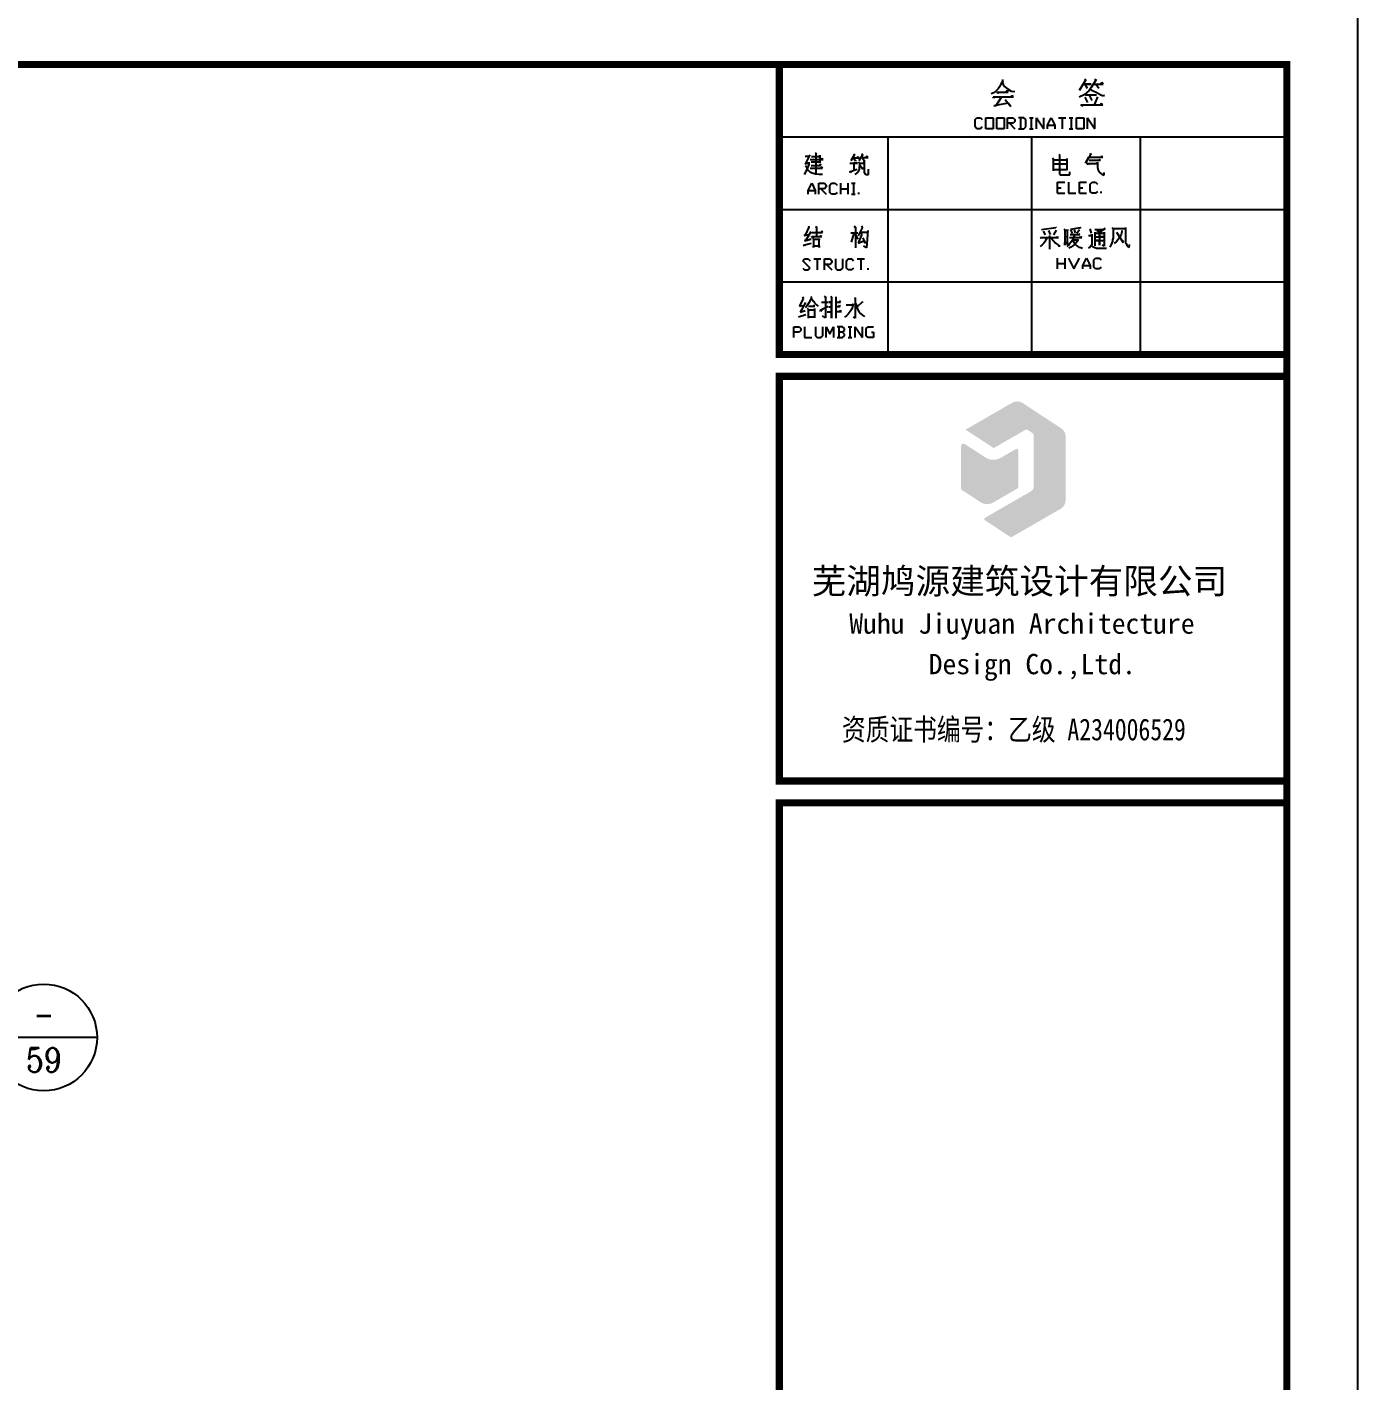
# Model space of a CAD drawing. Extents: x 39560 to 217760, y -140239 to 277665.
# Drawn here: x 125940 to 144660, y 60443 to 79486 of the extents above; entities that cross this region are included whole.
import ezdxf
from ezdxf.enums import TextEntityAlignment as Align

# ---------------------------------------------------------------- set-up
doc = ezdxf.new("R2010")
doc.units = 0
doc.header["$LTSCALE"] = 1000
doc.header["$MEASUREMENT"] = 0
for name, color, linetype in [('DIM_IDEN', 3, 'Continuous'), ('PUB_TEXT', 7, 'Continuous'), ('PUB_TITLE', 4, 'Continuous')]:
    doc.layers.add(name, color=color, linetype=linetype)
doc.styles.add('-宋体', font='', dxfattribs={"width": 0.8})
doc.styles.add('_TCH_LABEL', font='COMPLEX', dxfattribs={"bigfont": 'GBCBIG'})
doc.styles.add('图签2', font='', dxfattribs={"height": 1000})
doc.styles.add('宋体', font='')
doc.styles.get('-宋体').set_extended_font_data('SimSun')
doc.styles.get('图签2').set_extended_font_data('SimSun')
doc.styles.get('宋体').set_extended_font_data('SimSun')

# ---------------------------------------------------------------- blocks, each defined once
blk = doc.blocks.new('EQWEWQEQEQWEQWE')
at = {"layer": 'DIM_IDEN', "color": 0}
for p, q in [((-710.100100155687, -1980.842089080368), (346.4170733693754, 966.3391388840973)), ((346.4170733693754, 966.3391388840973), (4389.07228399103, 966.3391388840973)), ((6389.07228399103, 966.3391388840973), (4389.07228399103, 966.3391388840973))]:
    blk.add_line(p, q, dxfattribs=at)
for centre, radius in [((5389.07228399103, 966.3391388840973), 1000), ((-779.7482521651546, -2175.127360828221), 206.3919375762343)]:
    blk.add_circle(centre, radius, dxfattribs=at)
at = {"layer": 'PUB_TEXT', "color": 0, "style": '_TCH_LABEL'}
blk.add_text('溢水口做法详参', height=675.177304964539, dxfattribs=at).set_placement((820.5616456931457, 1273.864749601227))
for s, height, width, p, p2 in [('-', 516.9999125250736, 0.8631984585742157, (5197.812200744753, 1152.154931185301), (5580.332367237308, 1152.154931185301)), ('59', 454.2082920855858, 0.9035294117647434, (5056.851361779845, 316.5335235049715), (5721.293206202216, 316.5335235049715))]:
    blk.add_text(s, height=height, dxfattribs=dict(at, width=width)).set_placement(p, p2, align=Align.FIT)
at = {"layer": 'PUB_TEXT', "color": 0, "style": '_TCH_LABEL', "width": 0.7058823529411765}
blk.add_text('01J925-1', height=595, dxfattribs=at).set_placement((1279.07228399103, 177.8669166618492))
blk = doc.blocks.new('adasdcxcx')
at = {"layer": 'PUB_TITLE'}
h = blk.add_hatch(color=256, dxfattribs=at)
edge = h.paths.add_edge_path()
edge.add_ellipse((1405.63237732288, 44634.49942906614), major_axis=(-98.04099145193942, 98.04099145193942), ratio=0.9999999999999658, start_angle=225.0000000001424, end_angle=281.7428642561471)
edge.add_line((1481.668167232187, 44750.44178825495), (939.5296914351056, 45105.97989741305))
edge.add_ellipse((863.4939015271375, 44990.03753822454), major_axis=(-98.04099145175392, 98.04099145175392), ratio=0.9999999999999969, start_angle=-78.25713574382821, end_angle=-14.99999997287442)
edge.add_line((794.1684515977977, 45110.11273962504), (137.4175004322315, 44730.93740159497))
edge.add_line((137.4175004336284, 44730.93740159506), (532.779935659375, 44471.65602068018))
edge.add_line((532.779935659375, 44471.65602068033), (976.0891394057544, 44727.60070851707))
edge.add_ellipse((993.4205018870998, 44697.58190816717), major_axis=(24.51024786277084, 24.51024786277081), ratio=0.9999999999999748, start_angle=371.7428642561522, end_angle=435.0000000271238, ccw=False)
edge.add_line((1012.429449365591, 44726.56749796378), (1077.803503398318, 44683.6947475576))
edge.add_ellipse((1058.794555919361, 44654.70915776066), major_axis=(24.51024786334259, 24.51024786334258), ratio=0.9999999999997469, start_angle=314.99999999992565, end_angle=371.74286425592777, ccw=False)
edge.add_line((1093.45728088438, 44654.70915776066), (1093.45728088438, 43925.39047268036))
edge.add_ellipse((1024.131830956088, 43925.3904726808), major_axis=(-49.02049572592937, 49.02049572592936), ratio=0.9999999999999455, start_angle=165.0000000265585, end_angle=224.999999999599, ccw=False)
edge.add_line((1058.794555919361, 43865.35287198011), (411.4564174974803, 43491.61202391554))
edge.add_ellipse((421.8552349873353, 43473.60074370471), major_axis=(-14.70614871764583, 14.70614871764583), ratio=0.9999999999999006, start_angle=-14.99999997343389, end_angle=101.742864255415)
edge.add_line((410.4498664998682, 43456.20938982704), (766.8634272856289, 43222.47094635438))
edge.add_ellipse((778.268795772572, 43239.86230023182), major_axis=(14.70614871767267, 14.70614871767267), ratio=0.9999999999999931, start_angle=191.7428642543983, end_angle=255.000000025383)
edge.add_line((788.6676132621942, 43221.85102002166), (1474.957827252219, 43618.08085937702))
edge.add_ellipse((1405.63237732288, 43738.15606077865), major_axis=(98.04099145207392, 98.04099145207385), ratio=0.9999999999999477, start_angle=255.0000000270828, end_angle=315.0000000001423)
edge.add_line((1544.283277179464, 43738.15606077865), (1544.283277178998, 44634.49942906603))
h = blk.add_hatch(color=256, dxfattribs=at)
edge = h.paths.add_edge_path()
edge.add_ellipse((101.7302804788342, 43906.56583679788), major_axis=(20.20697126273821, 20.20697126273821), ratio=0.9999999999998964, start_angle=135.0000000030776, end_angle=191.742864259058)
edge.add_line((86.05874351563398, 43882.66926164395), (346.4952733666287, 43711.87320950461))
edge.add_ellipse((440.524495156249, 43855.25266042049), major_axis=(-121.2418275767699, 121.2418275767698), ratio=0.9999999999999805, start_angle=101.7428642559012, end_angle=165.0000000269085)
edge.add_line((526.2554136484396, 43706.76235397835), (863.5861152033904, 43901.52032511451))
edge.add_ellipse((849.2976287860656, 43926.26870952203), major_axis=(-20.20697126274288, 20.20697126274288), ratio=0.9999999999999427, start_angle=165.0000000269174, end_angle=224.9999999999087)
edge.add_line((877.8746016164077, 43926.26870952203), (877.8746016164077, 44441.73167089713))
edge.add_ellipse((857.0769666380947, 44441.73167089681), major_axis=(14.70614871773129, 14.70614871773129), ratio=0.9999999999999474, start_angle=314.9999999999985, end_angle=435.0000000256456)
edge.add_line((846.6781491504516, 44459.74295110744), (631.2133547816193, 44335.34429421401))
edge.add_ellipse((527.2251798908692, 44515.45709631592), major_axis=(-147.0614871776372, 147.0614871776372), ratio=0.9999999999999948, start_angle=101.74286425591981, end_angle=165.0000000268788, ccw=False)
edge.add_line((413.1714950263267, 44341.54355753306), (126.8249661580776, 44529.33156370214))
edge.add_ellipse((107.8160186815076, 44500.34597390518), major_axis=(24.51024786316643, 24.51024786316642), ratio=0.9999999999999019, start_angle=11.7428642554654, end_angle=134.9486282428271)
edge.add_line((73.15330765023828, 44500.37705271872), (73.15330765023828, 43906.56583679619))
for p, q in [((4656.039769471157, 49868.53908704233), (-2483.960238009691, 49868.53908704233)), ((-2483.960238009691, 49868.53908704233), (-2483.960238009691, 45788.53908722044)), ((4656.039769471157, -7531.460614469484, 7.03222769407973), (4656.039769471157, 49868.53909357323, 7.03222769407973)), ((4656.039769471157, 45788.53908722044), (4656.039769471157, 49868.53908704233)), ((4656.039769471157, -7531.4609129577), (4656.039769471157, 49868.53879508498)), ((593.8408631846542, 49526.94891744899), (569.3608631581301, 49498.38891744899)), ((614.2408632065635, 49551.42891744518), (593.8408631846542, 49526.94891744899)), ((630.5608632236253, 49579.98891744565), (614.2408632065635, 49551.42891744518)), ((659.1208632530179, 49637.1089174404), (630.5608632236253, 49579.98891744565)), ((650.9608632454183, 49657.50891744281), (659.1208632530179, 49637.1089174404)), ((655.0408632492181, 49616.70891744283), (667.2808632625965, 49588.1489174423)), ((667.2808632625965, 49588.1489174423), (683.600863278727, 49559.58891744755)), ((683.600863278727, 49559.58891744755), (708.0808633043198, 49539.1889174442)), ((708.0808633043198, 49539.1889174442), (740.7208633394912, 49514.70891744801)), ((740.7208633394912, 49514.70891744801), (777.4408633765997, 49494.30891745043)), ((1826.000864474685, 49649.34891744045), (1740.320864384412, 49506.54891744565)), ((1740.320864384412, 49506.54891744565), (1789.280864436761, 49592.22891744663)), ((1789.280864436761, 49592.22891744663), (1903.520864557358, 49592.22891744663)), ((1809.680864459486, 49665.66891743994), (1834.160864485195, 49641.1889174442)), ((1813.760864463286, 49592.22891744663), (1846.400864496594, 49535.10891744611)), ((1903.520864557358, 49592.22891744663), (1813.760864463286, 49592.22891744663)), ((1834.160864485195, 49641.1889174442), (1826.000864474685, 49649.34891744045)), ((1903.520864557358, 49543.26891744853), (1874.960864527849, 49502.46891744708)), ((1891.280864545028, 49522.86891744519), (1932.080864586751, 49498.38891744899)), ((1968.800864625722, 49645.26891744183), (1903.520864557358, 49543.26891744853)), ((1940.24086459633, 49592.22891744663), (2070.800864733988, 49592.22891744663)), ((1952.480864610523, 49661.58891744138), (1976.960864633322, 49641.1889174442)), ((1976.960864633322, 49641.1889174442), (1968.800864625722, 49645.26891744183)), ((1972.880864629522, 49588.1489174423), (2013.680864673224, 49535.10891744611)), ((2054.480864715995, 49612.62891744327), (2038.160864698933, 49596.30891744373)), ((2070.800864733988, 49592.22891744663), (2054.480864715995, 49612.62891744327)), ((544.8808631333522, 49473.90891744709), (495.9208630829817, 49453.50891744898)), ((524.4808631143533, 49412.7089174547), (810.0808634097921, 49412.7089174547)), ((536.7208631257527, 49396.38891745423), (524.4808631143533, 49412.7089174547)), ((553.0408631429309, 49412.7089174547), (536.7208631257527, 49396.38891745423)), ((736.6408633356914, 49322.94891745469), (536.7208631257527, 49286.2289174585)), ((569.3608631581301, 49498.38891744899), (544.8808631333522, 49473.90891744709)), ((565.2808631543303, 49290.30891745561), (642.8008632378187, 49408.62891744944)), ((577.5208631685236, 49477.98891745182), (736.6408633356914, 49477.98891745182)), ((589.7608631808544, 49461.66891745181), (577.5208631685236, 49477.98891745182)), ((606.0808631960535, 49477.98891745182), (589.7608631808544, 49461.66891745181)), ((695.8408632901264, 49375.98891745182), (773.3608633718686, 49278.06891745562)), ((720.3208633176982, 49502.46891744708), (708.0808633043198, 49482.06891744945)), ((736.6408633356914, 49477.98891745182), (720.3208633176982, 49502.46891744708)), ((773.3608633718686, 49278.06891745562), (736.6408633356914, 49322.94891745469)), ((777.4408633765997, 49494.30891745043), (830.4808634335641, 49486.14891744801)), ((789.6808633907931, 49429.02891745372), (777.4408633765997, 49412.7089174547)), ((810.0808634097921, 49412.7089174547), (789.6808633907931, 49429.02891745372)), ((1805.600864454755, 49441.26891744853), (1736.240864380612, 49408.62891744944)), ((1842.320864492794, 49473.90891744709), (1805.600864454755, 49441.26891744853)), ((1813.760864463286, 49408.62891744944), (1850.480864502257, 49331.10891745798)), ((1821.920864470885, 49441.26891744853), (1981.040864639101, 49441.26891744853)), ((1874.960864527849, 49502.46891744708), (1842.320864492794, 49473.90891744709)), ((1879.040864531649, 49424.94891744899), (1911.680864564958, 49359.66891745181)), ((1932.080864586751, 49498.38891744899), (1972.880864629522, 49477.98891745182)), ((1993.2808646505, 49412.7089174547), (1948.400864604861, 49310.7089174547)), ((1972.880864629522, 49477.98891745182), (2005.520864664693, 49461.66891745181)), ((2005.520864664693, 49461.66891745181), (2050.400864710333, 49437.18891744991)), ((2050.400864710333, 49437.18891744991), (2091.200864752987, 49433.10891745228)), ((2091.200864752987, 49433.10891745228), (2058.560864719795, 49420.86891745043)), ((536.7208631257527, 49286.2289174585), (565.2808631543303, 49290.30891745561)), ((1772.960864419583, 49282.14891745988), (1760.720864408184, 49298.46891745896)), ((1760.720864408184, 49298.46891745896), (2066.720864727395, 49298.46891745896)), ((1797.440864445292, 49298.46891745896), (1772.960864419583, 49282.14891745988)), ((2050.400864710333, 49318.86891745706), (2030.000864688423, 49294.38891745423)), ((2066.720864727395, 49298.46891745896), (2050.400864710333, 49318.86891745706)), ((270.2299168169266, 49092.20888590574), (295.7299168444006, 49117.70888590859)), ((270.2299168169266, 48990.20888591144), (270.2299168169266, 49092.20888590574)), ((295.7299168444006, 48964.7088859143), (270.2299168169266, 48990.20888591144)), ((295.7299168444006, 49117.70888590859), (346.7299168986501, 49117.70888590859)), ((346.7299168986501, 48964.7088859143), (295.7299168444006, 48964.7088859143)), ((346.7299168986501, 49117.70888590859), (372.2299169233302, 49092.20888590574)), ((372.2299169233302, 48990.20888591144), (346.7299168986501, 48964.7088859143)), ((423.229916976532, 49117.70888590859), (525.2299170847982, 49117.70888590859)), ((423.229916976532, 48964.7088859143), (423.229916976532, 49117.70888590859)), ((525.2299170847982, 48964.7088859143), (423.229916976532, 48964.7088859143)), ((525.2299170847982, 49117.70888590859), (525.2299170847982, 48964.7088859143)), ((576.2299171370687, 49117.70888590859), (678.2299172444036, 49117.70888590859)), ((576.2299171370687, 48964.7088859143), (576.2299171370687, 49117.70888590859)), ((678.2299172444036, 48964.7088859143), (576.2299171370687, 48964.7088859143)), ((678.2299172444036, 49117.70888590859), (678.2299172444036, 48964.7088859143)), ((729.2299172994681, 49117.70888590859), (805.7299173773499, 49117.70888590859)), ((729.2299172994681, 48964.7088859143), (729.2299172994681, 49117.70888590859)), ((805.7299173773499, 49041.20888591144), (729.2299172994681, 49041.20888591144)), ((754.7299173261272, 49041.20888591144), (831.229917404009, 48964.7088859143)), ((805.7299173773499, 49117.70888590859), (831.229917404009, 49092.20888590574)), ((831.229917404009, 49066.70888590859), (805.7299173773499, 49041.20888591144)), ((831.229917404009, 49092.20888590574), (831.229917404009, 49066.70888590859)), ((958.7299175398657, 49117.70888590859), (882.2299174590735, 49117.70888590859)), ((882.2299174590735, 48964.7088859143), (958.7299175398657, 48964.7088859143)), ((907.7299174856162, 49117.70888590859), (907.7299174856162, 48964.7088859143)), ((984.2299175645458, 49092.20888590574), (958.7299175398657, 49117.70888590859)), ((958.7299175398657, 48964.7088859143), (984.2299175645458, 48990.20888591144)), ((984.2299175645458, 48990.20888591144), (984.2299175645458, 49092.20888590574)), ((1035.229917617748, 49117.70888590859), (1086.229917671881, 49117.70888590859)), ((1035.229917617748, 48964.7088859143), (1086.229917671881, 48964.7088859143)), ((1060.729917646153, 49117.70888590859), (1060.729917646153, 48964.7088859143)), ((1137.229917726945, 49117.70888590859), (1239.229917831486, 48964.7088859143)), ((1137.229917726945, 48964.7088859143), (1137.229917726945, 49117.70888590859)), ((1239.229917831486, 48964.7088859143), (1239.229917831486, 49117.70888590859)), ((1290.229917886551, 49015.7088859143), (1341.229917939752, 49117.70888590859)), ((1290.229917886551, 49015.7088859143), (1392.229917992023, 49015.7088859143)), ((1290.229917886551, 48964.7088859143), (1290.229917886551, 49015.7088859143)), ((1341.229917939752, 49117.70888590859), (1392.229917992023, 49015.7088859143)), ((1392.229917992023, 49015.7088859143), (1392.229917992023, 48964.7088859143)), ((1443.229918045225, 49117.70888590859), (1545.229918154422, 49117.70888590859)), ((1494.229918099358, 49117.70888590859), (1494.229918099358, 48964.7088859143)), ((1596.229918205761, 49117.70888590859), (1647.229918258963, 49117.70888590859)), ((1596.229918205761, 48964.7088859143), (1647.229918258963, 48964.7088859143)), ((1621.729918232304, 49117.70888590859), (1621.729918232304, 48964.7088859143)), ((1698.229918314028, 49117.70888590859), (1800.2299184195, 49117.70888590859)), ((1698.229918314028, 48964.7088859143), (1698.229918314028, 49117.70888590859)), ((1800.2299184195, 48964.7088859143), (1698.229918314028, 48964.7088859143)), ((1800.2299184195, 49117.70888590859), (1800.2299184195, 48964.7088859143)), ((1851.229918472702, 49117.70888590859), (1953.229918581899, 48964.7088859143)), ((1851.229918472702, 48964.7088859143), (1851.229918472702, 49117.70888590859)), ((1953.229918581899, 48964.7088859143), (1953.229918581899, 49117.70888590859)), ((-2483.960238009691, 48848.53908708744), (4656.039769471157, 48848.53908708744)), ((-956.3084369951393, 48848.53908708744), (-956.3084369951393, 45816.93189778732)), ((1066.767805447918, 48848.53908708744), (1066.767805447918, 45816.93189778732)), ((2593.270262774662, 48848.53908708744), (2593.270262774662, 45816.93189778732)), ((-2120.848458804889, 48576.3494528255), (-2071.888458754518, 48576.3494528255)), ((-2055.568458735594, 48595.93345282663), (-2117.584458797122, 48465.37345283281)), ((-2029.456458701752, 48573.08545282483), (-1911.952458582819, 48573.08545282483)), ((-1980.496458653244, 48628.57345282572), (-1957.648458633921, 48612.25345282617)), ((-1957.648458633921, 48612.25345282617), (-1970.704458642285, 48618.78145282844)), ((-1970.704458642285, 48618.78145282844), (-1970.704458642285, 48334.81345283805)), ((-1911.952458582819, 48592.66945282504), (-1911.952458582819, 48478.42945283075)), ((-1911.952458582819, 48573.08545282483), (-1911.952458582819, 48592.66945282504)), ((-1425.616458072909, 48602.46145282278), (-1477.840458131046, 48511.06945282931)), ((-1438.67245808884, 48608.98945282458), (-1422.352458070731, 48592.66945282504)), ((-1422.352458070731, 48592.66945282504), (-1425.616458072909, 48602.46145282278)), ((-1379.920458026463, 48566.55745282967), (-1389.712458035676, 48553.50145282468)), ((-1360.336458007339, 48553.50145282468), (-1379.920458026463, 48566.55745282967)), ((-1311.376457958831, 48599.1974528273), (-1363.600458009401, 48514.33345283091)), ((-1324.432457969175, 48615.51745282777), (-1308.112457950134, 48595.93345282663)), ((-1308.112457950134, 48595.93345282663), (-1311.376457958831, 48599.1974528273)), ((-1252.624457896571, 48576.3494528255), (-1265.680457906798, 48563.29345282807)), ((-1233.040457872557, 48560.02945282741), (-1252.624457896571, 48576.3494528255)), ((1446.924782135175, 48608.04406564985), (1459.980782149243, 48598.2520656464)), ((1459.980782149243, 48598.2520656464), (1459.980782149243, 48327.34006566013)), ((1895.377821973874, 48601.51606564753), (1823.569821898476, 48480.74806565052)), ((1823.569821898476, 48480.74806565052), (1869.265821949579, 48562.34806564718)), ((1869.265821949579, 48562.34806564718), (2068.36982215778, 48562.34806564718)), ((1888.849821968819, 48621.10006564821), (1898.641821976053, 48594.98806564574)), ((1898.641821976053, 48594.98806564574), (1895.377821973874, 48601.51606564753)), ((2052.049822137924, 48578.66806564672), (2038.993822121876, 48559.08406565269)), ((2068.36982215778, 48562.34806564718), (2052.049822137924, 48578.66806564672)), ((-2117.584458797122, 48465.37345283281), (-2104.528458786895, 48478.42945283075)), ((-2114.320458797854, 48445.78945283167), (-2101.264458781923, 48426.20545283199)), ((-2094.736458773026, 48387.03745283681), (-2107.792458788957, 48360.92545283528)), ((-2104.528458786895, 48478.42945283075), (-2065.36045874469, 48478.42945283075)), ((-2101.264458781923, 48426.20545283199), (-2094.736458773026, 48403.35745283635)), ((-2084.944458763814, 48413.14945283404), (-2094.736458773026, 48387.03745283681)), ((-2094.736458773026, 48403.35745283635), (-2078.416458754917, 48380.50945283455)), ((-2075.152458755649, 48435.99745283491), (-2084.944458763814, 48413.14945283404)), ((-2078.416458754917, 48380.50945283455), (-2052.304458728759, 48357.66145283368)), ((-2068.624458746752, 48458.84545283054), (-2075.152458755649, 48435.99745283491)), ((-2065.36045874469, 48494.74945282977), (-2068.624458746752, 48458.84545283054)), ((-2065.36045874469, 48478.42945283075), (-2065.36045874469, 48494.74945282977)), ((-2049.040458727512, 48530.65345282952), (-1866.256458533579, 48530.65345282952)), ((-2049.040458727512, 48409.88545283244), (-1876.048458547448, 48409.88545283244)), ((-2035.98445871158, 48449.0534528328), (-1902.160458573722, 48449.0534528328)), ((-1911.952458582819, 48494.74945282977), (-2032.720458711381, 48494.74945282977)), ((-1905.424458575784, 48462.10945283121), (-1915.21645858488, 48452.31745283445)), ((-1911.952458582819, 48478.42945283075), (-1911.952458582819, 48494.74945282977)), ((-1898.896458566887, 48452.31745283445), (-1905.424458575784, 48465.37345283281)), ((-1902.160458573722, 48465.37345283281), (-1905.424458575784, 48462.10945283121)), ((-1885.840458558523, 48426.20545283199), (-1905.424458575784, 48409.88545283244)), ((-1902.160458573722, 48449.0534528328), (-1902.160458573722, 48465.37345283281)), ((-1879.312458550441, 48543.70945282787), (-1889.104458560585, 48530.65345282952)), ((-1876.048458547448, 48409.88545283244), (-1885.840458558523, 48426.20545283199)), ((-1866.256458533579, 48530.65345282952), (-1879.312458550441, 48543.70945282787)), ((-1494.160458146245, 48357.66145283368), (-1386.448458034429, 48393.5654528329)), ((-1490.896458146977, 48481.69345283142), (-1383.184458034346, 48481.69345283142)), ((-1448.464458095143, 48553.50145282468), (-1360.336458007339, 48553.50145282468)), ((-1383.184458034346, 48481.69345283142), (-1435.408458086778, 48481.69345283142)), ((-1435.408458086778, 48481.69345283142), (-1435.408458086778, 48373.98145283322)), ((-1432.144458079943, 48546.97345282853), (-1409.296458061435, 48511.06945282931)), ((-1409.296458061435, 48520.86145282607), (-1412.560458060703, 48507.80545282864)), ((-1409.296458061435, 48511.06945282931), (-1409.296458061435, 48520.86145282607)), ((-1360.336458007339, 48390.30145283224), (-1376.656458027312, 48351.13345283759)), ((-1366.864458016236, 48498.0134528309), (-1357.072458003298, 48478.42945283075)), ((-1357.072458003298, 48478.42945283075), (-1360.336458007339, 48390.30145283224)), ((-1350.544458001037, 48481.69345283142), (-1288.528457931941, 48481.69345283142)), ((-1347.280457991408, 48449.0534528328), (-1308.112457950134, 48393.5654528329)), ((-1334.224457983044, 48560.02945282741), (-1233.040457872557, 48560.02945282741)), ((-1314.640457958099, 48556.76545282628), (-1291.792457934003, 48514.33345283091)), ((-1301.584457947873, 48403.35745283635), (-1314.640457958099, 48409.88545283244)), ((-1308.112457950134, 48393.5654528329), (-1301.584457947873, 48403.35745283635)), ((-1285.264457930694, 48524.12545282673), (-1295.056457940838, 48504.54145282705)), ((-1291.792457934003, 48514.33345283091), (-1285.264457930694, 48524.12545282673)), ((-1288.528457931941, 48481.69345283142), (-1288.528457931941, 48504.54145282705)), ((-1288.528457931941, 48504.54145282705), (-1288.528457931941, 48351.13345283759)), ((-1229.776457872475, 48321.75745283969), (-1229.776457872475, 48396.82945283403)), ((1358.796782042598, 48555.82006565109), (1368.588782048901, 48539.50006565155)), ((1368.588782048901, 48539.50006565155), (1368.588782048901, 48373.03606565756)), ((1371.852782057715, 48526.4440656532), (1557.90078225371, 48526.4440656532)), ((1371.852782057715, 48470.95606565377), (1557.90078225371, 48470.95606565377)), ((1375.116782057798, 48389.35606565705), (1557.90078225371, 48389.35606565705)), ((1561.164782252978, 48546.02806564764), (1561.164782252978, 48379.56406565983)), ((1843.153821915737, 48474.22006565443), (1993.297822078457, 48474.22006565443)), ((1859.47382193571, 48457.90006565582), (1843.153821915737, 48474.22006565443)), ((1869.265821949579, 48474.22006565443), (1859.47382193571, 48457.90006565582)), ((1875.793821952888, 48519.91606565187), (2035.729822122725, 48519.91606565187)), ((1993.297822078457, 48493.80406565458), (1993.297822078457, 48454.63606565422)), ((1993.297822078457, 48474.22006565443), (1993.297822078457, 48493.80406565458)), ((1993.297822078457, 48454.63606565422), (1993.297822078457, 48425.26006565633)), ((1993.297822078457, 48425.26006565633), (1996.561822077609, 48389.35606565705)), ((1996.561822077609, 48389.35606565705), (2016.145822102553, 48353.45206565736)), ((2019.409822104615, 48532.97206564929), (2006.353822088684, 48516.65206565068)), ((2035.729822122725, 48519.91606565187), (2019.409822104615, 48532.97206564929)), ((-2107.792458788957, 48360.92545283528), (-2133.904458816047, 48321.75745283969)), ((-2078.391318298876, 48094.59266318451), (-2027.391318246606, 48196.59266317787)), ((-2052.304458728759, 48357.66145283368), (-2019.664458696381, 48344.60545283527)), ((-2027.391318246606, 48196.59266317787), (-1976.391318193404, 48094.59266318451)), ((-2019.664458696381, 48344.60545283527), (-1973.968458650052, 48331.54945283645)), ((-1973.968458650052, 48331.54945283645), (-1925.00845859875, 48325.02145283512)), ((-1925.391318141134, 48196.59266317787), (-1848.891318061389, 48196.59266317787)), ((-1925.391318141134, 48043.59266318451), (-1925.391318141134, 48196.59266317787)), ((-1925.00845859875, 48325.02145283512), (-1876.048458547448, 48325.02145283512)), ((-1848.891318061389, 48196.59266317787), (-1823.391318032867, 48171.09266318072)), ((-1772.391317979665, 48171.09266318072), (-1746.891317953123, 48196.59266317787)), ((-1746.891317953123, 48196.59266317787), (-1695.891317902715, 48196.59266317787)), ((-1695.891317902715, 48196.59266317787), (-1670.391317871399, 48171.09266318072)), ((-1619.391317819129, 48043.59266318451), (-1619.391317819129, 48196.59266317787)), ((-1517.391317713656, 48196.59266317787), (-1517.391317713656, 48043.59266318451)), ((-1477.840458131046, 48347.86945283692), (-1494.160458146245, 48357.66145283368)), ((-1471.312458122964, 48360.92545283528), (-1477.840458131046, 48347.86945283692)), ((-1466.391317657661, 48196.59266317787), (-1415.39131760539, 48196.59266317787)), ((-1440.891317633912, 48196.59266317787), (-1440.891317633912, 48043.59266318451)), ((-1376.656458027312, 48351.13345283759), (-1422.352458070731, 48318.49345283903)), ((-1288.528457931941, 48351.13345283759), (-1278.736457925639, 48331.54945283645)), ((-1278.736457925639, 48331.54945283645), (-1268.944457915495, 48325.02145283512)), ((-1268.944457915495, 48325.02145283512), (-1255.888457899564, 48321.75745283969)), ((-1255.888457899564, 48321.75745283969), (-1229.776457872475, 48321.75745283969)), ((1431.538113050396, 48210.55594467232), (1533.538113155751, 48210.55594467232)), ((1431.538113050396, 48057.55594467849), (1431.538113050396, 48210.55594467232)), ((1459.980782149243, 48327.34006566013), (1466.508782153367, 48317.54806565813)), ((1466.508782153367, 48317.54806565813), (1489.35678217758, 48314.28406565695)), ((1489.35678217758, 48314.28406565695), (1603.596782297245, 48314.28406565695)), ((1584.538113210001, 48210.55594467232), (1584.538113210001, 48057.55594467849)), ((1603.596782297245, 48314.28406565695), (1603.596782297245, 48356.71606565895)), ((1737.53811336949, 48210.55594467232), (1839.538113477873, 48210.55594467232)), ((1737.53811336949, 48057.55594467849), (1737.53811336949, 48210.55594467232)), ((1890.538113530027, 48185.05594467517), (1916.038113556686, 48210.55594467232)), ((1890.538113530027, 48083.05594468134), (1890.538113530027, 48185.05594467517)), ((1916.038113556686, 48210.55594467232), (1967.03811361175, 48210.55594467232)), ((1967.03811361175, 48210.55594467232), (1992.538113637478, 48185.05594467517)), ((2016.145822102553, 48353.45206565736), (2052.049822137924, 48324.07606565946)), ((2052.049822137924, 48324.07606565946), (2087.953822177951, 48311.02006566199)), ((2087.953822177951, 48311.02006566199), (2087.953822177951, 48346.92406566127)), ((-2078.391318298876, 48094.59266318451), (-1976.391318193404, 48094.59266318451)), ((-2078.391318298876, 48043.59266318451), (-2078.391318298876, 48094.59266318451)), ((-1976.391318193404, 48094.59266318451), (-1976.391318193404, 48043.59266318451)), ((-1848.891318061389, 48120.09266318072), (-1925.391318141134, 48120.09266318072)), ((-1899.891318116453, 48120.09266318072), (-1823.391318032867, 48043.59266318451)), ((-1823.391318032867, 48145.59266317787), (-1848.891318061389, 48120.09266318072)), ((-1823.391318032867, 48171.09266318072), (-1823.391318032867, 48145.59266317787)), ((-1772.391317979665, 48069.09266318072), (-1772.391317979665, 48171.09266318072)), ((-1746.891317953123, 48043.59266318451), (-1772.391317979665, 48069.09266318072)), ((-1695.891317902715, 48043.59266318451), (-1746.891317953123, 48043.59266318451)), ((-1670.391317871399, 48069.09266318072), (-1695.891317902715, 48043.59266318451)), ((-1619.391317819129, 48120.09266318072), (-1517.391317713656, 48120.09266318072)), ((-1466.391317657661, 48043.59266318451), (-1415.39131760539, 48043.59266318451)), ((-1364.391317552188, 48043.59266318451), (-1364.391317552188, 48069.09266318072)), ((1431.538113050396, 48134.05594467517), (1482.53811310255, 48134.05594467517)), ((1431.538113050396, 48057.55594467849), (1533.538113155751, 48057.55594467849)), ((1584.538113210001, 48057.55594467849), (1686.538113316288, 48057.55594467849)), ((1737.53811336949, 48134.05594467517), (1788.53811342374, 48134.05594467517)), ((1737.53811336949, 48057.55594467849), (1839.538113477873, 48057.55594467849)), ((1916.038113556686, 48057.55594467849), (1890.538113530027, 48083.05594468134)), ((1967.03811361175, 48057.55594467849), (1916.038113556686, 48057.55594467849)), ((1992.538113637478, 48083.05594468134), (1967.03811361175, 48057.55594467849)), ((2043.538113691611, 48057.55594467849), (2043.538113691611, 48083.05594468134)), ((-2483.960238009691, 47828.53908712923), (4656.039769471157, 47828.53908712923)), ((-2133.904458816047, 47460.69691277685), (-2065.36045874469, 47477.01691277733)), ((-2120.848458804889, 47467.22491277958), (-2133.904458816047, 47460.69691277685)), ((-2065.36045874469, 47578.20091277419), (-2120.848458804889, 47467.22491277958)), ((-2039.248458713642, 47516.18491277768), (-2111.056458788225, 47395.41691278061)), ((-2071.888458754518, 47597.78491277434), (-2065.36045874469, 47578.20091277419)), ((-2065.36045874469, 47477.01691277733), (-2039.248458713642, 47516.18491277768)), ((-2045.776458721724, 47421.52891278308), (-2049.040458727512, 47408.47291277902)), ((-2039.248458713642, 47411.73691277968), (-2045.776458721724, 47421.52891278308)), ((-2026.192458704347, 47506.39291277429), (-1876.048458547448, 47506.39291277429)), ((-2016.400458693388, 47496.60091277747), (-2026.192458704347, 47506.39291277429)), ((-2026.192458704347, 47447.64091277937), (-1885.840458558523, 47447.64091277937)), ((-2019.664458696381, 47431.32091277989), (-2026.192458704347, 47447.64091277937)), ((-2006.608458685223, 47441.11291277758), (-2019.664458696381, 47431.32091277989)), ((-2006.608458685223, 47506.39291277429), (-2016.400458693388, 47496.60091277747)), ((-2016.400458693388, 47424.79291277856), (-2003.344458680251, 47411.73691277968)), ((-1973.968458650052, 47587.99291277095), (-1954.384458627086, 47578.20091277419)), ((-1960.912458635983, 47584.72891277552), (-1960.912458635983, 47450.90491278004)), ((-1954.384458627086, 47578.20091277419), (-1960.912458635983, 47584.72891277552)), ((-1921.744458591915, 47418.26491278148), (-1921.744458591915, 47405.20891278406)), ((-1921.744458591915, 47294.23291278374), (-1921.744458591915, 47418.26491278148)), ((-1902.160458573722, 47463.96091277845), (-1905.424458575784, 47450.90491278004)), ((-1885.840458558523, 47447.64091277937), (-1902.160458573722, 47463.96091277845)), ((-1885.840458558523, 47525.97691277543), (-1895.632458567619, 47509.65691277495)), ((-1876.048458547448, 47506.39291277429), (-1885.840458558523, 47525.97691277543)), ((-1474.576458122232, 47499.86491277814), (-1376.65645802056, 47499.86491277814)), ((-1432.144458079943, 47496.60091277747), (-1471.312458122964, 47369.30491278431)), ((-1435.408458086778, 47594.52091277321), (-1412.560458060703, 47581.46491277486)), ((-1412.560458060703, 47581.46491277486), (-1412.560458060703, 47290.96891278925)), ((-1412.560458060703, 47477.01691277733), (-1376.65645802056, 47411.73691277968)), ((-1314.640457958099, 47581.46491277486), (-1373.392458020477, 47457.43291277619)), ((-1321.168457966996, 47480.28091277799), (-1373.392458020477, 47352.98491278529)), ((-1340.752457987168, 47509.65691277495), (-1242.832457882701, 47509.65691277495)), ((-1334.224457976292, 47493.33691277681), (-1321.168457966996, 47480.28091277799)), ((-1327.696457968326, 47597.78491277434), (-1314.640457958099, 47581.46491277486)), ((-1308.112457950134, 47431.32091277989), (-1278.736457925639, 47352.98491278529)), ((-1239.568457880639, 47532.50491277676), (-1255.888457899564, 47290.96891278925)), ((1190.793651345186, 47432.77992623777), (1445.385651610792, 47432.77992623777)), ((1200.585651351488, 47419.72392623889), (1190.793651345186, 47432.77992623777)), ((1406.217651571496, 47569.86792623386), (1203.849651361117, 47540.49192623119)), ((1229.961651385529, 47524.17192623118), (1256.073651411687, 47471.94792623859)), ((1275.6576514357, 47419.72392623889), (1269.129651427618, 47406.66792624147)), ((1301.76965146279, 47533.96392623417), (1327.881651487085, 47478.47592623474)), ((1318.089651479968, 47462.15592623519), (1318.089651479968, 47269.57992624486)), ((1347.465651506325, 47426.25192623597), (1353.99365151336, 47409.93192623643)), ((1409.481651573558, 47537.2279262353), (1373.577651538188, 47471.94792623859)), ((1402.953651566524, 47582.92392623227), (1406.217651571496, 47569.86792623386)), ((1432.329651599634, 47445.83592623612), (1422.53765158949, 47429.51592623664)), ((1445.385651610792, 47432.77992623777), (1432.329651599634, 47445.83592623612)), ((1520.457651691162, 47556.8119262298), (1533.513651703368, 47543.75592623185)), ((1530.249651701306, 47449.09992623678), (1575.945651745657, 47449.09992623678)), ((1533.513651703368, 47543.75592623185), (1533.513651703368, 47328.33192623977)), ((1572.681651745574, 47533.96392623417), (1533.513651703368, 47533.96392623417)), ((1572.681651745574, 47547.01992623298), (1572.681651745574, 47533.96392623417)), ((1572.681651745574, 47331.59592624137), (1572.681651745574, 47547.01992623298)), ((1598.793651772663, 47432.77992623777), (1771.785651951795, 47432.77992623777)), ((1608.585651778965, 47475.21192623407), (1742.409651922644, 47475.21192623407)), ((1748.937651932472, 47569.86792623386), (1611.849651788594, 47547.01992623298)), ((1611.849651788594, 47547.01992623298), (1634.697651812807, 47491.53192623309)), ((1657.54565183213, 47429.51592623664), (1637.961651813006, 47393.61192623735)), ((1667.337651845999, 47471.94792623859), (1657.54565183213, 47429.51592623664)), ((1664.073651839164, 47540.49192623119), (1677.129651855095, 47498.05992623488)), ((1739.14565191674, 47540.49192623119), (1699.977651876397, 47488.26792623813)), ((1735.881651914562, 47485.003926237), (1729.353651907528, 47475.21192623407)), ((1742.409651922644, 47475.21192623407), (1735.881651914562, 47485.003926237)), ((1742.409651922644, 47579.6599262316), (1755.465651933802, 47560.07592623046)), ((1755.465651933802, 47445.83592623612), (1745.673651924706, 47429.51592623664)), ((1755.465651933802, 47560.07592623046), (1748.937651932472, 47569.86792623386)), ((1771.785651951795, 47432.77992623777), (1755.465651933802, 47445.83592623612)), ((1866.4416520542, 47462.15592623519), (1912.13765210344, 47462.15592623519)), ((1882.761652069399, 47556.8119262298), (1905.609652096406, 47494.79592623422)), ((1912.13765210344, 47481.7399262354), (1912.13765210344, 47331.59592624137)), ((1912.13765210344, 47462.15592623519), (1912.13765210344, 47481.7399262354)), ((1954.569652146776, 47547.01992623298), (2088.393652284751, 47547.01992623298)), ((1961.09765215381, 47511.11592623236), (1961.09765215381, 47494.79592623422)), ((1961.09765215381, 47315.27592624136), (1961.09765215381, 47511.11592623236)), ((1961.09765215381, 47494.79592623422), (2088.393652284751, 47494.79592623422)), ((1967.625652157934, 47442.57192623545), (2088.393652284751, 47442.57192623545)), ((1990.473652182147, 47533.96392623417), (2042.697652240284, 47498.05992623488)), ((2019.849652216071, 47511.11592623236), (1990.473652182147, 47533.96392623417)), ((2101.449652297772, 47560.07592623046), (2019.849652216071, 47511.11592623236)), ((2023.113652215339, 47488.26792623242), (2023.113652215339, 47325.06792623911)), ((2023.113652215339, 47442.57192623545), (2023.113652215339, 47488.26792623242)), ((2088.393652284751, 47442.57192623545), (2023.113652215339, 47442.57192623545)), ((2088.393652284751, 47547.01992623298), (2101.449652297772, 47560.07592623046)), ((2088.393652284751, 47511.11592623236), (2088.393652284751, 47321.80392624362)), ((2088.393652284751, 47494.79592623422), (2088.393652284751, 47511.11592623236)), ((2196.105652396451, 47576.39592623094), (2212.425652412581, 47556.8119262298)), ((2212.425652412581, 47429.51592623664), (2205.89765241032, 47403.40392623935)), ((2212.425652412581, 47556.8119262298), (2212.425652412581, 47429.51592623664)), ((2215.689652419416, 47560.07592623046), (2382.153652592446, 47560.07592623046)), ((2258.121652461821, 47511.11592623236), (2356.041652563377, 47364.23592623946)), ((2297.28965250391, 47422.98792623432), (2284.233652487979, 47406.66792624147)), ((2313.609652523883, 47449.09992623678), (2297.28965250391, 47422.98792623432)), ((2326.665652532247, 47478.47592623474), (2313.609652523883, 47449.09992623678)), ((2336.457652546116, 47514.37992623396), (2326.665652532247, 47478.47592623474)), ((2333.193652541144, 47530.6999262335), (2336.457652546116, 47514.37992623396)), ((2385.417652599281, 47576.39592623094), (2385.417652599281, 47390.34792624193)), ((-2140.432458824129, 47326.87291278236), (-2029.456458701752, 47356.24891278596)), ((-2127.376458806219, 47317.08091278462), (-2140.432458824129, 47326.87291278236)), ((-2127.376458806219, 47388.88891278452), (-2039.248458713642, 47411.73691277968)), ((-2111.056458788225, 47395.41691278061), (-2127.376458806219, 47388.88891278452)), ((-2107.792458788957, 47336.66491278575), (-2127.376458806219, 47317.08091278462)), ((-2003.344458680251, 47411.73691277968), (-2003.344458680251, 47294.23291278374)), ((-1921.744458591915, 47405.20891278406), (-2003.344458680251, 47405.20891278406)), ((-2003.344458680251, 47317.08091278462), (-1921.744458591915, 47317.08091278462)), ((-2003.344458680251, 47294.23291278374), (-2003.344458680251, 47317.08091278462)), ((-1921.744458591915, 47317.08091278462), (-1921.744458591915, 47294.23291278374)), ((-1373.392458020477, 47352.98491278529), (-1291.792457934003, 47388.88891278452)), ((-1255.888457899564, 47290.96891278925), (-1298.3204579429, 47310.55291278282)), ((-1272.208457914763, 47362.77691278205), (-1288.528457931941, 47385.62491278385)), ((-1278.736457925639, 47352.98491278529), (-1272.208457914763, 47362.77691278205)), ((1210.377651368151, 47328.33192623977), (1187.529651341261, 47308.74792624527)), ((1223.433651377563, 47341.38792624476), (1210.377651368151, 47328.33192623977)), ((1239.753651395557, 47354.4439262427), (1223.433651377563, 47341.38792624476)), ((1252.809651409625, 47374.02792624239), (1239.753651395557, 47354.4439262427)), ((1259.337651418522, 47390.34792624193), (1252.809651409625, 47374.02792624239)), ((1269.129651427618, 47406.66792624147), (1259.337651418522, 47390.34792624193)), ((1353.99365151336, 47409.93192623643), (1370.313651531353, 47390.34792624193)), ((1370.313651531353, 47390.34792624193), (1383.3696515474, 47377.29192623787)), ((1383.3696515474, 47377.29192623787), (1399.689651564462, 47360.97192623833)), ((1399.689651564462, 47360.97192623833), (1416.009651582455, 47344.65192623925)), ((1416.009651582455, 47344.65192623925), (1429.065651592799, 47334.8599262425)), ((1429.065651592799, 47334.8599262425), (1451.913651617826, 47318.53992624296)), ((1438.85765160853, 47315.27592624136), (1468.233651633025, 47315.27592624136)), ((1526.985651695402, 47364.23592623946), (1572.681651745574, 47364.23592623946)), ((1533.513651703368, 47364.23592623946), (1526.985651695402, 47364.23592623946)), ((1533.513651703368, 47328.33192623977), (1533.513651703368, 47364.23592623946)), ((1595.529651768738, 47334.8599262425), (1562.88965173543, 47308.74792624527)), ((1572.681651745574, 47364.23592623946), (1572.681651745574, 47331.59592624137)), ((1618.377651795628, 47298.95592624182), (1589.001651760773, 47282.63592624327)), ((1615.113651787862, 47357.70792624337), (1595.529651768738, 47334.8599262425)), ((1637.961651813006, 47393.61192623735), (1615.113651787862, 47357.70792624337)), ((1647.753651823034, 47315.27592624136), (1618.377651795628, 47298.95592624182)), ((1644.489651820972, 47390.34792624193), (1660.809651837102, 47367.49992624013)), ((1647.753651823034, 47400.13992623868), (1719.561651899363, 47400.13992623868)), ((1677.129651855095, 47341.38792624476), (1647.753651823034, 47315.27592624136)), ((1660.809651837102, 47367.49992624013), (1680.393651857274, 47341.38792624476)), ((1703.24165188137, 47374.02792624239), (1677.129651855095, 47341.38792624476)), ((1680.393651857274, 47341.38792624476), (1703.24165188137, 47318.53992624296)), ((1719.561651899363, 47406.66792624147), (1703.24165188137, 47374.02792624239)), ((1703.24165188137, 47318.53992624296), (1729.353651907528, 47298.95592624182)), ((1719.561651899363, 47400.13992623868), (1719.561651899363, 47406.66792624147)), ((1729.353651907528, 47298.95592624182), (1775.049651956768, 47289.16392624506)), ((1778.31365195883, 47289.16392624506), (1758.729651941569, 47279.37192624167)), ((1775.049651956768, 47289.16392624506), (1778.31365195883, 47289.16392624506)), ((1882.761652069399, 47292.42792624666), (1866.4416520542, 47282.63592624327)), ((1895.817652085447, 47305.4839262446), (1882.761652069399, 47292.42792624666)), ((1912.13765210344, 47331.59592624137), (1895.817652085447, 47305.4839262446)), ((1912.13765210344, 47318.53992624296), (1921.929652111605, 47308.74792624527)), ((1921.929652111605, 47308.74792624527), (1948.0416521359, 47298.95592624182)), ((1948.0416521359, 47298.95592624182), (1977.417652171804, 47285.8999262444)), ((1964.361652155872, 47393.61192623735), (2088.393652284751, 47393.61192623735)), ((2023.113652215339, 47393.61192623735), (1964.361652155872, 47393.61192623735)), ((1977.417652171804, 47285.8999262444), (2121.033652319806, 47285.8999262444)), ((2023.113652215339, 47325.06792623911), (2023.113652215339, 47393.61192623735)), ((2088.393652284751, 47312.0119262407), (2059.017652258277, 47325.06792623911)), ((2088.393652284751, 47321.80392624362), (2088.393652284751, 47312.0119262407)), ((2186.313652386307, 47334.8599262425), (2166.729652369046, 47298.95592624182)), ((2196.105652396451, 47357.70792624337), (2186.313652386307, 47334.8599262425)), ((2202.633652405348, 47383.81992623967), (2196.105652396451, 47357.70792624337)), ((2205.89765241032, 47403.40392623935), (2202.633652405348, 47383.81992623967)), ((2264.649652470718, 47380.55592623854), (2228.745652430574, 47351.17992624058)), ((2284.233652487979, 47406.66792624147), (2264.649652470718, 47380.55592623854)), ((2359.305652567418, 47380.55592623854), (2346.24965255626, 47380.55592623854)), ((2356.041652563377, 47364.23592623946), (2359.305652567418, 47380.55592623854)), ((2385.417652599281, 47390.34792624193), (2388.681652600528, 47364.23592623946)), ((2388.681652600528, 47364.23592623946), (2395.209652605583, 47347.91592623992)), ((2395.209652605583, 47347.91592623992), (2405.001652615727, 47325.06792624475)), ((2405.001652615727, 47325.06792624475), (2421.321652634651, 47305.4839262446)), ((2421.321652634651, 47305.4839262446), (2437.641652649851, 47295.69192624115)), ((2437.641652649851, 47295.69192624115), (2444.169652658748, 47334.8599262425)), ((-2151.957292923005, 47107.03980273212), (-2126.457292897278, 47132.5398027359)), ((-2049.957292815554, 47005.03980273783), (-2151.957292923005, 47107.03980273212)), ((-2126.457292897278, 47132.5398027359), (-2075.457292842213, 47132.5398027359)), ((-2075.457292842213, 47132.5398027359), (-2049.957292815554, 47107.03980273212)), ((-1998.957292764331, 47132.5398027359), (-1896.957292656065, 47132.5398027359)), ((-1947.957292709267, 47132.5398027359), (-1947.957292709267, 46979.53980274161)), ((-1845.957292601815, 47132.5398027359), (-1769.457292523934, 47132.5398027359)), ((-1845.957292601815, 46979.53980274161), (-1845.957292601815, 47132.5398027359)), ((-1769.457292523934, 47056.03980273783), (-1845.957292601815, 47056.03980273783)), ((-1820.457292577135, 47056.03980273783), (-1743.957292495528, 46979.53980274161)), ((-1769.457292523934, 47132.5398027359), (-1743.957292495528, 47107.03980273212)), ((-1743.957292495528, 47081.5398027359), (-1769.457292523934, 47056.03980273783)), ((-1743.957292495528, 47107.03980273212), (-1743.957292495528, 47081.5398027359)), ((-1692.957292442326, 47132.5398027359), (-1692.957292442326, 47005.03980273783)), ((-1590.957292336854, 47005.03980273783), (-1590.957292336854, 47132.5398027359)), ((-1539.95729228179, 47107.03980273212), (-1514.457292255131, 47132.5398027359)), ((-1539.95729228179, 47005.03980273783), (-1539.95729228179, 47107.03980273212)), ((-1514.457292255131, 47132.5398027359), (-1463.457292201929, 47132.5398027359)), ((-1463.457292201929, 47132.5398027359), (-1437.957292174338, 47107.03980273212)), ((-1386.957292123116, 47132.5398027359), (-1284.957292014849, 47132.5398027359)), ((-1335.957292068051, 47132.5398027359), (-1335.957292068051, 46979.53980274161)), ((1431.538113050396, 46991.59788905294), (1431.538113050396, 47144.59788904776)), ((1431.538113050396, 47068.09788905008), (1533.538113155751, 47068.09788905008)), ((1533.538113155751, 47144.59788904776), (1533.538113155751, 46991.59788905294)), ((1584.538113210001, 47144.59788904776), (1661.038113292539, 46991.59788905294)), ((1661.038113292539, 46991.59788905294), (1737.53811336949, 47144.59788904776)), ((1788.53811342374, 47042.59788905294), (1839.538113477873, 47144.59788904776)), ((1788.53811342374, 46991.59788905294), (1788.53811342374, 47042.59788905294)), ((1788.53811342374, 47042.59788905294), (1890.538113530027, 47042.59788905294)), ((1839.538113477873, 47144.59788904776), (1890.538113530027, 47042.59788905294)), ((1890.538113530027, 47042.59788905294), (1890.538113530027, 46991.59788905294)), ((1941.538113583229, 47119.09788905008), (1967.03811361175, 47144.59788904776)), ((1941.538113583229, 47017.09788905678), (1941.538113583229, 47119.09788905008)), ((1967.03811361175, 47144.59788904776), (2018.038113664952, 47144.59788904776)), ((2018.038113664952, 47144.59788904776), (2043.538113691611, 47119.09788905008)), ((-2151.957292923005, 47005.03980273783), (-2126.457292897278, 46979.53980274161)), ((-2126.457292897278, 46979.53980274161), (-2075.457292842213, 46979.53980274161)), ((-2075.457292842213, 46979.53980274161), (-2049.957292815554, 47005.03980273783)), ((-1692.957292442326, 47005.03980273783), (-1667.457292414736, 46979.53980274161)), ((-1667.457292414736, 46979.53980274161), (-1616.457292363397, 46979.53980274161)), ((-1616.457292363397, 46979.53980274161), (-1590.957292336854, 47005.03980273783)), ((-1514.457292255131, 46979.53980274161), (-1539.95729228179, 47005.03980273783)), ((-1463.457292201929, 46979.53980274161), (-1514.457292255131, 46979.53980274161)), ((-1437.957292174338, 47005.03980273783), (-1463.457292201929, 46979.53980274161)), ((-1233.9572919606, 46979.53980274161), (-1233.9572919606, 47005.03980273783)), ((1967.03811361175, 46991.59788905294), (1941.538113583229, 47017.09788905678)), ((2018.038113664952, 46991.59788905294), (1967.03811361175, 46991.59788905294)), ((2043.538113691611, 47017.09788905678), (2018.038113664952, 46991.59788905294)), ((-2483.960238009691, 46808.53908717673), (4656.039769471157, 46808.53908717673)), ((-2148.560593913542, 46578.10956467607), (-2200.784593971679, 46467.13356468244)), ((-2200.784593971679, 46467.13356468244), (-2145.296593912295, 46476.92556468491)), ((-2115.920593880233, 46519.35756468121), (-2187.728593956563, 46385.53356468485)), ((-2158.352593927411, 46600.95756467694), (-2148.560593913542, 46578.10956467607)), ((-2089.808593852096, 46476.92556468491), (-2099.60059386224, 46463.86956468085)), ((-2080.016593844863, 46489.98156468332), (-2089.808593852096, 46476.92556468491)), ((-2066.960593827069, 46516.09356467961), (-2080.016593844863, 46489.98156468332)), ((-2073.488593836897, 46467.13356468244), (-1985.360593742458, 46467.13356468244)), ((-2031.056593791698, 46587.90156467858), (-2066.960593827069, 46516.09356467961)), ((-2040.848593802773, 46604.22156467807), (-2031.056593791698, 46587.90156467858)), ((-2031.056593791698, 46571.58156467997), (-1998.416593758506, 46532.41356467915)), ((-1995.152593759238, 46483.45356468105), (-2001.680593760568, 46467.13356468244)), ((-1998.416593758506, 46532.41356467915), (-1988.624593750341, 46516.09356467961)), ((-1985.360593742458, 46467.13356468244), (-1995.152593759238, 46483.45356468105)), ((-1988.624593750341, 46516.09356467961), (-1972.304593733163, 46499.77356468007)), ((-1972.304593733163, 46499.77356468007), (-1959.2485937163, 46486.71756468172)), ((-1959.2485937163, 46486.71756468172), (-1936.400593690225, 46470.39756468311)), ((-1910.288593663136, 46411.64556468732), (-1796.048593544285, 46470.39756468311)), ((-1890.704593646689, 46522.62156468187), (-1796.048593544285, 46522.62156468187)), ((-1851.536593603669, 46610.74956467416), (-1825.424593579257, 46587.90156467858)), ((-1831.952593580587, 46594.42956467468), (-1831.952593580587, 46303.93356468913)), ((-1825.424593579257, 46587.90156467858), (-1831.952593580587, 46594.42956467468)), ((-1786.256593537168, 46522.62156468187), (-1747.088593494962, 46522.62156468187)), ((-1750.352593497024, 46522.62156468187), (-1786.256593537168, 46522.62156468187)), ((-1760.144593510893, 46607.48556467972), (-1737.296593484818, 46581.37356467673)), ((-1750.352593497024, 46587.90156467858), (-1750.352593497024, 46300.66956468846)), ((-1737.296593484818, 46581.37356467673), (-1750.352593497024, 46587.90156467858)), ((-1750.352593497024, 46300.66956468846), (-1750.352593497024, 46522.62156468187)), ((-1688.336593432585, 46522.62156468187), (-1623.056593364221, 46522.62156468187)), ((-1685.072593426681, 46300.66956468846), (-1685.072593426681, 46600.95756467694)), ((-1636.112593377358, 46476.92556468491), (-1649.168593390496, 46460.60556468542)), ((-1632.848593375296, 46538.94156468048), (-1645.904593391228, 46525.88556468301)), ((-1626.320593367214, 46463.86956468655), (-1636.112593377358, 46476.92556468491)), ((-1623.056593364221, 46522.62156468187), (-1632.848593375296, 46538.94156468048)), ((-1541.456593278679, 46486.71756468172), (-1446.800593178254, 46486.71756468172)), ((-1443.536593176192, 46503.0375646812), (-1453.328593187151, 46454.0775646831)), ((-1446.800593178254, 46486.71756468172), (-1443.536593176192, 46503.0375646812)), ((-1427.216593159013, 46584.63756467792), (-1407.632593136048, 46578.10956467607)), ((-1417.42459315178, 46578.10956467607), (-1417.42459315178, 46300.66956468846)), ((-1407.632593136048, 46578.10956467607), (-1417.42459315178, 46578.10956467607)), ((-1407.632593136048, 46509.56556467729), (-1401.104593134718, 46486.71756468172)), ((-1401.104593134718, 46486.71756468172), (-1394.57659312489, 46460.60556467919)), ((-1319.504593048245, 46522.62156468187), (-1381.520593111753, 46463.86956468085)), ((-1322.768593049375, 46532.41356467915), (-1312.976593039348, 46516.09356467961)), ((-1312.976593039348, 46516.09356467961), (-1319.504593048245, 46522.62156468187)), ((-2210.576593979844, 46320.25356468861), (-2109.392593871336, 46352.89356468723)), ((-2187.728593956563, 46385.53356468485), (-2119.184593885206, 46405.11756468599)), ((-2099.60059386224, 46463.86956468085), (-2119.184593885206, 46447.54956468131)), ((-2093.07259386091, 46441.02156468522), (-2076.752593840938, 46424.70156468614)), ((-2076.752593840938, 46424.70156468614), (-2076.752593840938, 46300.66956468846)), ((-2073.488593836897, 46414.90956468275), (-1985.360593742458, 46414.90956468275)), ((-2073.488593836897, 46320.25356468861), (-1988.624593750341, 46320.25356468861)), ((-1988.624593750341, 46434.49356468295), (-1988.624593750341, 46303.93356468913)), ((-1900.496593656833, 46392.06156468712), (-1910.288593663136, 46411.64556468732)), ((-1871.12059362093, 46431.22956468229), (-1900.496593656833, 46392.06156468712)), ((-1831.952593580587, 46303.93356468913), (-1874.384593630559, 46330.0455646906)), ((-1809.104593562195, 46388.79756468552), (-1753.616593501996, 46388.79756468552)), ((-1786.256593537168, 46460.60556468542), (-1753.616593501996, 46460.60556468542)), ((-1688.336593432585, 46463.86956468655), (-1626.320593367214, 46463.86956468655)), ((-1685.072593426681, 46392.06156468712), (-1610.00059334829, 46392.06156468712)), ((-1623.056593364221, 46408.38156468666), (-1632.848593375296, 46392.06156468712)), ((-1610.00059334829, 46392.06156468712), (-1623.056593364221, 46408.38156468666)), ((-1538.192593272892, 46333.30956468609), (-1567.568593304954, 46313.72556468588)), ((-1515.34459325159, 46356.15756468789), (-1538.192593272892, 46333.30956468609)), ((-1485.968593220459, 46392.06156468712), (-1515.34459325159, 46356.15756468789)), ((-1466.384593203082, 46421.43756468501), (-1485.968593220459, 46392.06156468712)), ((-1453.328593187151, 46454.0775646831), (-1466.384593203082, 46421.43756468501)), ((-1417.42459315178, 46300.66956468846), (-1440.272593171219, 46316.98956468748)), ((-1394.57659312489, 46460.60556467919), (-1381.520593111753, 46424.70156468614)), ((-1381.520593111753, 46424.70156468614), (-1361.936593089718, 46392.06156468712)), ((-1361.936593089718, 46392.06156468712), (-1339.088593067485, 46365.94956468558)), ((-1339.088593067485, 46365.94956468558), (-1312.976593039348, 46339.83756468835)), ((-1312.976593039348, 46339.83756468835), (-1290.12859301432, 46330.04556468542)), ((-1283.600593007286, 46333.30956468609), (-1296.656593023217, 46323.51756468927)), ((-1290.12859301432, 46330.04556468542), (-1283.600593007286, 46333.30956468609)), ((-2280.698691168334, 46178.76877502631), (-2204.198691091384, 46178.76877502631)), ((-2280.698691168334, 46025.76877503301), (-2280.698691168334, 46178.76877502631)), ((-2204.198691091384, 46102.26877503016), (-2280.698691168334, 46102.26877503016)), ((-2204.198691091384, 46178.76877502631), (-2178.698691062862, 46153.26877503016)), ((-2178.698691062862, 46127.76877503301), (-2204.198691091384, 46102.26877503016)), ((-2178.698691062862, 46153.26877503016), (-2178.698691062862, 46127.76877503301)), ((-2127.69869100966, 46178.76877502631), (-2127.69869100966, 46025.76877503301)), ((-1974.698690849124, 46178.76877502631), (-1974.698690849124, 46051.2687750358)), ((-1872.698690740857, 46051.2687750358), (-1872.698690740857, 46178.76877502631)), ((-1821.698690688587, 46178.76877502631), (-1770.698690635385, 46076.76877503301)), ((-1821.698690688587, 46025.76877503301), (-1821.698690688587, 46178.76877502631)), ((-1770.698690635385, 46076.76877503301), (-1719.698690582183, 46178.76877502631)), ((-1719.698690582183, 46178.76877502631), (-1719.698690582183, 46025.76877503301)), ((-1592.198690450168, 46178.76877502631), (-1668.698690527119, 46178.76877502631)), ((-1643.19869050337, 46178.76877502631), (-1643.19869050337, 46025.76877503301)), ((-1592.198690450168, 46102.26877503016), (-1643.19869050337, 46102.26877503016)), ((-1566.698690421646, 46153.26877503016), (-1592.198690450168, 46178.76877502631)), ((-1592.198690450168, 46102.26877503016), (-1566.698690421646, 46127.76877503301)), ((-1566.698690421646, 46076.76877503301), (-1592.198690450168, 46102.26877503016)), ((-1566.698690421646, 46127.76877503301), (-1566.698690421646, 46153.26877503016)), ((-1515.698690369376, 46178.76877502631), (-1464.69869031338, 46178.76877502631)), ((-1490.198690341902, 46178.76877502631), (-1490.198690341902, 46025.76877503301)), ((-1413.69869026111, 46178.76877502631), (-1311.698690154706, 46025.76877503301)), ((-1413.69869026111, 46025.76877503301), (-1413.69869026111, 46178.76877502631)), ((-1311.698690154706, 46025.76877503301), (-1311.698690154706, 46178.76877502631)), ((-1260.698690099642, 46153.26877503016), (-1235.198690075893, 46178.76877502631)), ((-1260.698690099642, 46051.2687750358), (-1260.698690099642, 46153.26877503016)), ((-1235.198690075893, 46178.76877502631), (-1158.698689994169, 46178.76877502631)), ((-1184.198690022691, 46102.26877503016), (-1158.698689994169, 46102.26877503016)), ((-1158.698689994169, 46102.26877503016), (-1158.698689994169, 46025.76877503301)), ((-2127.69869100966, 46025.76877503301), (-2025.698690902325, 46025.76877503301)), ((-1974.698690849124, 46051.2687750358), (-1949.198690822581, 46025.76877503301)), ((-1949.198690822581, 46025.76877503301), (-1898.198690769379, 46025.76877503301)), ((-1898.198690769379, 46025.76877503301), (-1872.698690740857, 46051.2687750358)), ((-1668.698690527119, 46025.76877503301), (-1592.198690450168, 46025.76877503301)), ((-1592.198690450168, 46025.76877503301), (-1566.698690421646, 46051.2687750358)), ((-1566.698690421646, 46051.2687750358), (-1566.698690421646, 46076.76877503301)), ((-1515.698690369376, 46025.76877503301), (-1464.69869031338, 46025.76877503301)), ((-1235.198690075893, 46025.76877503301), (-1260.698690099642, 46051.2687750358)), ((-1158.698689994169, 46025.76877503301), (-1235.198690075893, 46025.76877503301)), ((-2483.960238009691, 45788.53908722044), (4656.039769471157, 45788.53908722044)), ((4656.039769471157, 45482.53908723377), (-2483.960238009691, 45482.53908723325)), ((-2483.960238009691, 45482.53908723325), (-2483.960238009691, 39788.44389320147)), ((4656.039769471157, 39788.44389320147), (4656.039769471157, 45482.53908723377)), ((-2483.960238009691, 39788.44389320147), (4656.039769471157, 39788.44389320147)), ((4656.039769471157, 39482.4438932148), (-2483.960238009691, 39482.4438932148)), ((-2483.960238009691, 39482.4438932148), (-2483.960238009691, 12460.53908616881)), ((4656.039769471157, 12460.53908616881), (4656.039769471157, 39482.4438932148))]:
    blk.add_line(p, q, dxfattribs=at)
at = {"layer": 'PUB_TITLE', "const_width": 102.0000000118744}
for points in [[(-2483.960238009691, 49868.53908704233), (-2483.960238009691, 45788.53908722044), (4656.039769471157, 45788.5399907236)], [(4656.039769471157, 45482.53908723377), (-2483.960238009691, 45482.53908723325), (-2483.960238009691, 39788.44389320147), (4656.039769471157, 39788.44488326641)]]:
    blk.add_lwpolyline(points, dxfattribs=at)
at = {"layer": 'PUB_TITLE', "const_width": 102.0000000118744, "elevation": 8.279706338469918}
blk.add_lwpolyline([(4656.039769471157, 39482.44488769409), (-2483.960238009691, 39482.4438932148), (-2483.960238009691, 12460.53908616881), (4656.039769471157, 12460.53864791885)], dxfattribs=at)
at = {"layer": 'PUB_TITLE'}
for s, height, style, width, p in [('芜湖鸠源建筑设计有限公司', 356.999999984415, '图签2', 1.000000001091394, (-2027.096638206043, 42422.61033330619, -127.4554793185759)), ('资质证书编号：乙级 A234006529', 305.9999999866415, '宋体', 0.8, (-1601.805044082226, 40361.44520209689, -127.4554793185759))]:
    blk.add_text(s, height=height, dxfattribs=dict(at, style=style, width=width)).set_placement(p)
at = {"layer": 'PUB_TITLE', "style": '-宋体'}
for s, p in [('Wuhu Jiuyuan Architecture', (-1498.183373760898, 41860.9978598344, -127.4554793185759)), (' Design Co.,Ltd.', (-576.0160568042193, 41291.19422345393, -127.4554793185759))]:
    blk.add_text(s, height=285.599999987532, dxfattribs=at).set_placement(p)

msp = doc.modelspace()

# ---------------------------------------------------------------- linework, layer by layer
at = {"layer": 'PUB_TITLE', "color": 0}
msp.add_lwpolyline([(39559.76306423644, 20560.91882346783), (144659.7630642364, 20560.91882346783), (144659.7630642364, 79960.91882346786), (39559.76306423644, 79960.91882346786)], close=True, dxfattribs=at)
at = {"layer": 'PUB_TITLE', "color": 0, "const_width": 100}
msp.add_lwpolyline([(42059.76306423644, 21560.91882346783), (143659.7630642364, 21560.91882346783), (143659.7630642364, 78960.91882346786), (42059.76306423644, 78960.91882346786)], close=True, dxfattribs=at)

# ---------------------------------------------------------------- block references
msp.add_blockref('adasdcxcx', (139003.7232947652, 29092.37973642553))
at = {"xscale": 0.75, "yscale": 0.75, "zscale": 0.75}
msp.add_blockref('EQWEWQEQEQWEQWE', (122132.8754435178, 64549.54483255179), dxfattribs=at)

doc.saveas('drawing.dxf')
